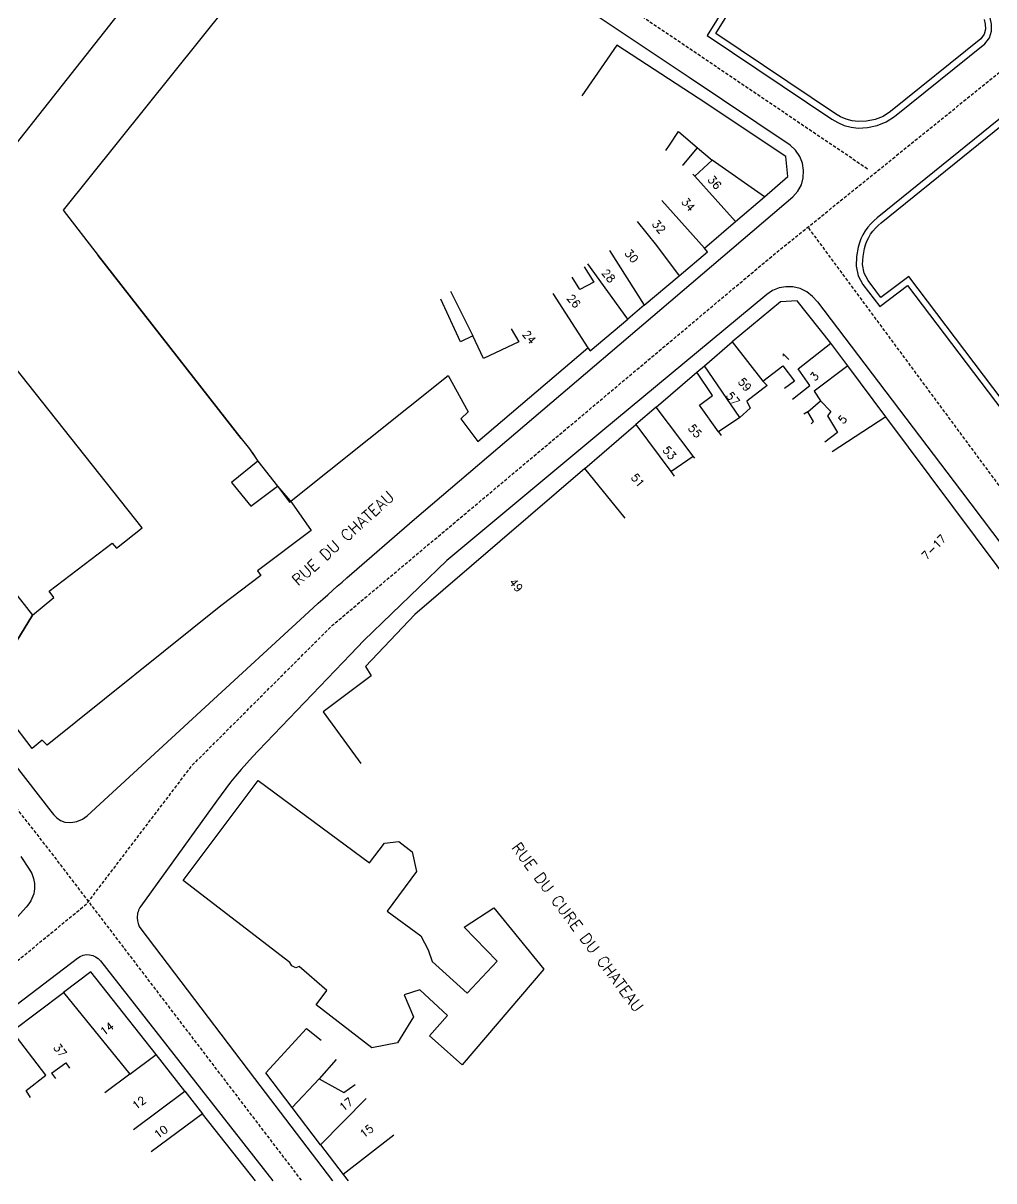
# Model space of a CAD drawing. Header units: millimetres. Extents: x 79999 to 81000, y 145000 to 146000.
# Drawn here: x 80636 to 80787.5, y 145000 to 145180.8 of the extents above; entities that cross this region are included whole.
import ezdxf
from ezdxf.enums import TextEntityAlignment as Align

# ---------------------------------------------------------------- set-up
doc = ezdxf.new("R2010")
doc.units = ezdxf.units.MM
doc.linetypes.add('DASHED', pattern=[0.75, 0.5, -0.25])
for name, color, linetype in [('W0001', 6, 'DASHED'), ('W0008', 7, 'CONTINUOUS'), ('W0100', 7, 'CONTINUOUS'), ('W0302', 3, 'CONTINUOUS'), ('W0989', 7, 'CONTINUOUS'), ('W0991', 7, 'CONTINUOUS')]:
    doc.layers.add(name, color=color, linetype=linetype)
doc.styles.get("Standard").update_dxf_attribs({"font": 'romans.shx', "width": 0.85})

msp = doc.modelspace()

# ---------------------------------------------------------------- linework, layer by layer
at = {"layer": 'W0001', "flags": 128}
for points in [[(80767.78, 145158.04), (80648.5, 145238.7), (80638.2, 145244.86)], [(80593.39, 145000), (80645.94, 145043.32), (80662.36, 145064.91), (80684.27, 145086.81), (80752.82, 145144.41), (80779.91, 145166.32), (80856.97, 145228.82)], [(80550.3, 145166.38), (80640.18, 145051.46), (80679.36, 145000.09)], [(80758.54, 145148.84), (80826.87, 145056.37)]]:
    msp.add_lwpolyline(points, dxfattribs=at)
at = {"layer": 'W0008'}
for points in [[(80697.06, 145103.38), (80717.09, 145120.43), (80735.64, 145136.24), (80756.12, 145153.72), (80756.9, 145154.57), (80757.45, 145155.59), (80757.74, 145156.69), (80757.8, 145157.83), (80757.62, 145158.96), (80757.21, 145160.03), (80756.55, 145160.99), (80755.68, 145161.76), (80739.94, 145172.32), (80716.65, 145187.91), (80693.83, 145203.25), (80679.96, 145212.54)], [(80745.65, 145183.61), (80742.76, 145178.91), (80762.21, 145165.86), (80763.14, 145165.3), (80764.14, 145164.86), (80765.2, 145164.57), (80766.3, 145164.45), (80767.79, 145164.54), (80769.27, 145164.84), (80770.68, 145165.4), (80771.96, 145166.23), (80786.08, 145177.62), (80786.8, 145178.52), (80787.13, 145179.6), (80787.13, 145180.67), (80786.93, 145181.68)], [(80795.86, 145171.91), (80769.28, 145150.41), (80768.76, 145149.96), (80768.27, 145149.47), (80767.82, 145148.94), (80767.42, 145148.38), (80767.06, 145147.78), (80766.75, 145147.16), (80766.5, 145146.5), (80766.32, 145145.83), (80766.07, 145144.4), (80766.02, 145142.9), (80766.32, 145141.38), (80767.05, 145140), (80769.67, 145136.56), (80769.67, 145136.57), (80774.01, 145139.87), (80804.89, 145099.06)], [(80759.95, 145137.28), (80759.2, 145138.16), (80758.29, 145138.86), (80757.25, 145139.36), (80756.12, 145139.64), (80755.03, 145139.67), (80753.96, 145139.48), (80752.95, 145139.07), (80752.04, 145138.46), (80726.15, 145116.97), (80702.1, 145096.91), (80689.16, 145084.4), (80687.07, 145082.24), (80672.7, 145067.2), (80671.78, 145066.23), (80670.88, 145065.25), (80669.99, 145064.25), (80669.13, 145063.23), (80668.35, 145062.27), (80667.6, 145061.29), (80666.86, 145060.29), (80666.13, 145059.29), (80654.33, 145042.88), (80654.2, 145042.68), (80654.08, 145042.48), (80653.99, 145042.26), (80653.91, 145042.03), (80653.84, 145041.81), (80653.8, 145041.57), (80653.78, 145041.34), (80653.77, 145041.1), (80653.8, 145040.63), (80653.91, 145040.18), (80654.09, 145039.75), (80654.34, 145039.35), (80672.07, 145016.01), (80684.26, 145000)], [(80759.95, 145137.28), (80782.26, 145107.89), (80798.88, 145085.89), (80815.95, 145063.24), (80823.2, 145053.63)], [(80623.71, 145079.07), (80640.3, 145057.74), (80640.73, 145057.21), (80641.21, 145056.69), (80641.8, 145056.27), (80642.49, 145056.01), (80643.44, 145055.95), (80644.37, 145056.11), (80645.23, 145056.48), (80645.99, 145057.03), (80664.36, 145073.98), (80680.55, 145088.88), (80681.28, 145089.55), (80682.03, 145090.22), (80682.77, 145090.88), (80683.51, 145091.55), (80684.26, 145092.21), (80685.01, 145092.87), (80685.76, 145093.53), (80686.51, 145094.19), (80697.08, 145103.37)], [(80635.62, 145050.66), (80636.93, 145048.7), (80637.33, 145047.99), (80637.61, 145047.23), (80637.75, 145046.43), (80637.76, 145045.62), (80637.71, 145045.23), (80637.62, 145044.84), (80637.5, 145044.46), (80637.35, 145044.09), (80637.17, 145043.73), (80636.96, 145043.4), (80636.73, 145043.08), (80636.47, 145042.77), (80627.03, 145032.27)], [(80598.53, 145000), (80619.2, 145015.57), (80644.47, 145034.78), (80644.89, 145035.05), (80645.35, 145035.23), (80645.84, 145035.33), (80646.34, 145035.32), (80646.83, 145035.21), (80647.28, 145035.01), (80647.69, 145034.72), (80648.03, 145034.36), (80663.82, 145014.23), (80674.97, 145000)]]:
    msp.add_lwpolyline(points, dxfattribs=at)
at = {"layer": 'W0100'}
for p, q in [((80728.66, 145177.38), (80723.16, 145169.46)), ((80736.29, 145160.93), (80736.84, 145161.76)), ((80739.1, 145158.81), (80741.25, 145161.36)), ((80741.25, 145161.36), (80743.53, 145159.43)), ((80743.53, 145159.43), (80740.79, 145156.93)), ((80751.7, 145153.71), (80743.53, 145159.43)), ((80740.79, 145156.93), (80740.49, 145157.27)), ((80740.79, 145156.93), (80747.17, 145149.83)), ((80735.64, 145153.13), (80742.34, 145145.7)), ((80747.17, 145149.83), (80751.7, 145153.71)), ((80742.34, 145145.7), (80747.17, 145149.83)), ((80669.99, 145115.95), (80647.69, 145144.53)), ((80727.52, 145145.32), (80732.91, 145136.78)), ((80730.35, 145134.62), (80724.13, 145143.26)), ((80732.91, 145136.78), (80738.37, 145141.39)), ((80718.66, 145138.6), (80724.11, 145130.11)), ((80704.23, 145131.06), (80701.15, 145137.71)), ((80732.91, 145136.78), (80730.35, 145134.62)), ((80706.16, 145131.98), (80704.23, 145131.06)), ((80742.3, 145127.31), (80746.66, 145131.05)), ((80746.66, 145131.05), (80751.45, 145124.91)), ((80764.68, 145127.31), (80762.02, 145130.87)), ((80734.76, 145120.83), (80741.15, 145126.32)), ((80741.15, 145126.32), (80742.3, 145127.31)), ((80747.84, 145119.25), (80742.3, 145127.31)), ((80770.65, 145119.32), (80764.68, 145127.31)), ((80751.45, 145124.91), (80752.1, 145124.26)), ((80734.76, 145120.83), (80731.61, 145118.13)), ((80740.57, 145113.19), (80734.76, 145120.83)), ((80758.44, 145120.14), (80760.44, 145121.85)), ((80747.84, 145119.25), (80744.53, 145116.98)), ((80758.44, 145120.14), (80757.84, 145119.76)), ((80770.65, 145119.32), (80762.23, 145113.87)), ((80795.89, 145085.49), (80770.65, 145119.32)), ((80723.65, 145111.28), (80731.61, 145118.13)), ((80737.05, 145110.82), (80740.57, 145113.19)), ((80737.05, 145110.82), (80737.6, 145110.08)), ((80660.93, 145046.89), (80672.64, 145062.54)), ((80709.46, 145042.66), (80717.24, 145033.04)), ((80717.24, 145033.04), (80704.52, 145018.14)), ((80634.27, 145023.39), (80642.26, 145029.43)), ((80642.26, 145029.43), (80652.63, 145016.68)), ((80652.63, 145016.68), (80656.75, 145019.72)), ((80661.22, 145014), (80656.75, 145019.72)), ((80640.38, 145016.83), (80642.62, 145018.44)), ((80684.81, 145018.96), (80682.17, 145015.92)), ((80640.38, 145016.83), (80641.04, 145015.98)), ((80652.63, 145016.68), (80648.73, 145013.75)), ((80677.94, 145011.48), (80673.83, 145016.85)), ((80677.94, 145011.48), (80682.17, 145015.92)), ((80653.19, 145008.03), (80661.22, 145014)), ((80661.22, 145014), (80663.97, 145010.47)), ((80689.5, 145012.84), (80682.41, 145005.64)), ((80663.97, 145010.47), (80655.94, 145004.51)), ((80682.41, 145005.64), (80677.94, 145011.48)), ((80693.85, 145007.14), (80685.95, 145001.01)), ((80682.41, 145005.64), (80685.95, 145001.01)), ((80685.95, 145001.01), (80686.73, 145000))]:
    msp.add_line(p, q, dxfattribs=at)
for points in [[(80586.11, 145171), (80579.58, 145161.87), (80608.1, 145125.54), (80630.57, 145143.05), (80625.37, 145149.97), (80664.65, 145199.79), (80660.9, 145203.4), (80668.16, 145212.51), (80674.62, 145207.19), (80677.94, 145211.41), (80685.3, 145206.12), (80680.58, 145199.53), (80642.21, 145151.63), (80647.69, 145144.53), (80669.99, 145115.95), (80671.3, 145114.33)], [(80751.7, 145153.71), (80755.34, 145156.88), (80755, 145159.98), (80741.35, 145169.1), (80728.66, 145177.38)], [(80736.84, 145161.76), (80738.25, 145163.91), (80741.25, 145161.36)], [(80738.89, 145158.64), (80739.1, 145158.81)], [(80731.82, 145149.86), (80734.81, 145146.1), (80738.37, 145141.39)], [(80738.37, 145141.39), (80742.77, 145145.12), (80742.34, 145145.7)], [(80723.52, 145142.75), (80725.07, 145140.35), (80722.87, 145139.24), (80721.68, 145141.18)], [(80702.69, 145138.96), (80706.16, 145131.98)], [(80713.35, 145131.08), (80707.83, 145128.45), (80706.16, 145131.98), (80704.23, 145131.06), (80701.15, 145137.71)], [(80762.02, 145130.87), (80756.79, 145137.46), (80754.17, 145137.3), (80746.66, 145131.05)], [(80712.17, 145133.06), (80713.35, 145131.08)], [(80724.11, 145130.11), (80724.48, 145129.66), (80730.35, 145134.62)], [(80631.49, 145078.75), (80637.44, 145088.37), (80640.75, 145091.1), (80640.02, 145092.09), (80649.88, 145099.6), (80650.56, 145098.84), (80654.53, 145102), (80632.24, 145130.1)], [(80671.71, 145113.75), (80672.63, 145112.41), (80675.67, 145108.51), (80677.57, 145106.01), (80702.33, 145125.78), (80705.46, 145120.13), (80704.28, 145119.02), (80706.95, 145115.47), (80724.11, 145130.11)], [(80756.07, 145122.12), (80758.77, 145124.23), (80756.97, 145126.85), (80762.02, 145130.87)], [(80744.53, 145116.98), (80741.52, 145121.17), (80743.58, 145122.67), (80741.15, 145126.32)], [(80751.45, 145124.91), (80754.55, 145127.29), (80756.35, 145124.93), (80754.83, 145123.78)], [(80764.68, 145127.31), (80759.45, 145123.36), (80760.44, 145121.85)], [(80752.1, 145124.26), (80748.91, 145121.81), (80749.44, 145120.71), (80747.84, 145119.25)], [(80760.44, 145121.85), (80762.03, 145120.15), (80761.51, 145119.48), (80763.1, 145116.9), (80761.1, 145115.39)], [(80758.98, 145118.23), (80759.35, 145118.63), (80758.44, 145120.14)], [(80731.61, 145118.13), (80737.05, 145110.82)], [(80731.61, 145118.13), (80737.05, 145110.82), (80737.09, 145110.76)], [(80744.53, 145116.98), (80744.95, 145116.4)], [(80615.2, 145116.69), (80637.44, 145088.37), (80631.49, 145078.75)], [(80671.3, 145114.33), (80672.63, 145112.41), (80668.52, 145109.1), (80671.49, 145105.38), (80675.67, 145108.51), (80677.89, 145105.9), (80680.95, 145101.58), (80672.55, 145095.28), (80673.07, 145094.53), (80666.85, 145089.81), (80639.7, 145068.07), (80638.96, 145068.83), (80637.37, 145067.51), (80633.87, 145072.09)], [(80740.84, 145112.87), (80740.57, 145113.19)], [(80723.65, 145111.28), (80697.1, 145088.47), (80689.42, 145080.32)], [(80729.95, 145103.51), (80723.65, 145111.28)], [(80689.42, 145080.32), (80690.28, 145078.87), (80682.81, 145073.27)], [(80682.81, 145073.27), (80688.7, 145065.18)], [(80672.64, 145062.54), (80690.05, 145049.68), (80692.36, 145052.72), (80694.59, 145053.01), (80696.71, 145051.39), (80697.36, 145048.32), (80692.81, 145042.1), (80698.06, 145038.27), (80699.21, 145036.07), (80699.83, 145034.28), (80705.26, 145029.3), (80709.94, 145034.33), (80704.81, 145039.62), (80709.46, 145042.66)], [(80679.07, 145033.49), (80678.54, 145033.27), (80677.92, 145033.61), (80677.58, 145034.13), (80660.93, 145046.89)], [(80656.75, 145019.72), (80646.54, 145032.66), (80642.26, 145029.43)], [(80704.52, 145018.14), (80699.4, 145022.65), (80702.2, 145025.84), (80697.9, 145029.83), (80695.45, 145029.06), (80696.92, 145025.62), (80694.42, 145021.56), (80690.39, 145020.76), (80681.72, 145027.47), (80683.4, 145029.74), (80679.07, 145033.49)], [(80637.14, 145013.03), (80636.45, 145014.1), (80639.54, 145016.53), (80634.27, 145023.39)], [(80673.83, 145016.85), (80680.22, 145023.78), (80682.49, 145021.96)], [(80642.62, 145018.44), (80643.21, 145017.62)], [(80682.17, 145015.92), (80686.01, 145013.82), (80687.82, 145015.03)], [(80672.22, 145000), (80663.97, 145010.47)]]:
    msp.add_lwpolyline(points, dxfattribs=at)
at = {"layer": 'W0302'}
for points in [[(80785.97, 145181.41), (80786.13, 145180.7), (80786.18, 145179.9), (80785.98, 145179.09), (80785.45, 145178.4), (80771.33, 145167.01), (80770.19, 145166.27), (80768.94, 145165.79), (80767.63, 145165.53), (80766.31, 145165.45), (80765.36, 145165.55), (80764.44, 145165.81), (80763.57, 145166.2), (80762.76, 145166.69), (80744.11, 145179.21), (80747.01, 145183.91)], [(80806.27, 145098.88), (80774.2, 145141.27), (80769.87, 145137.97), (80769.07, 145139.01), (80767.85, 145140.61), (80767.23, 145141.8), (80767, 145143.11), (80767.07, 145144.39), (80767.29, 145145.61), (80767.45, 145146.2), (80767.67, 145146.78), (80767.95, 145147.33), (80768.26, 145147.85), (80768.62, 145148.34), (80769.02, 145148.8), (80769.45, 145149.24), (80769.91, 145149.64), (80796.49, 145171.13)]]:
    msp.add_lwpolyline(points, dxfattribs=at)

# ---------------------------------------------------------------- texts
at = {"layer": 'W0989'}
for s, rotation, p in [('RUE DU CHATEAU', 42.3, (80685.89, 145100.37)), ('RUE DU CURE DU CHATEAU', 306.9, (80722.51, 145039.63))]:
    msp.add_text(s, height=1.75, rotation=rotation, dxfattribs=at).set_placement(p, align=Align.MIDDLE)
at = {"layer": 'W0991'}
for s, rotation, p in [('36', 310.6531, (80743.9, 145155.95)), ('34', 310.5224, (80739.8, 145152.5)), ('32', 310.4853, (80735.21, 145149.03)), ('30', 310.4745, (80730.94, 145144.47)), ('28', 310.4688, (80727.35, 145141.37)), ('26', 310.4657, (80721.92, 145137.42)), ('24', 310.4616, (80714.98, 145131.79)), ('1', 46.7716, (80755.02, 145128.7)), ('3', 46.1333, (80759.48, 145125.66)), ('59', 310.4155, (80748.61, 145124.38)), ('57', 310.446, (80746.77, 145122.19)), ('5', 46.0512, (80763.87, 145118.93)), ('55', 310.5076, (80740.84, 145117.13)), ('53', 310.525, (80736.86, 145113.71)), ('51', 310.5349, (80731.91, 145109.41)), ('7-17', 46.014, (80778.14, 145098.99)), ('49', 310.5502, (80712.92, 145093.04)), ('14', 37.1993, (80649.06, 145023.77)), ('37', 308.1539, (80641.75, 145020.36)), ('12', 37.36, (80654.06, 145012.2)), ('17', 37.9345, (80686.39, 145011.95)), ('10', 37.3719, (80657.48, 145007.64)), ('15', 37.9328, (80689.58, 145007.76))]:
    msp.add_text(s, height=1.25, rotation=rotation, dxfattribs=at).set_placement(p, align=Align.MIDDLE)

doc.saveas('drawing.dxf')
